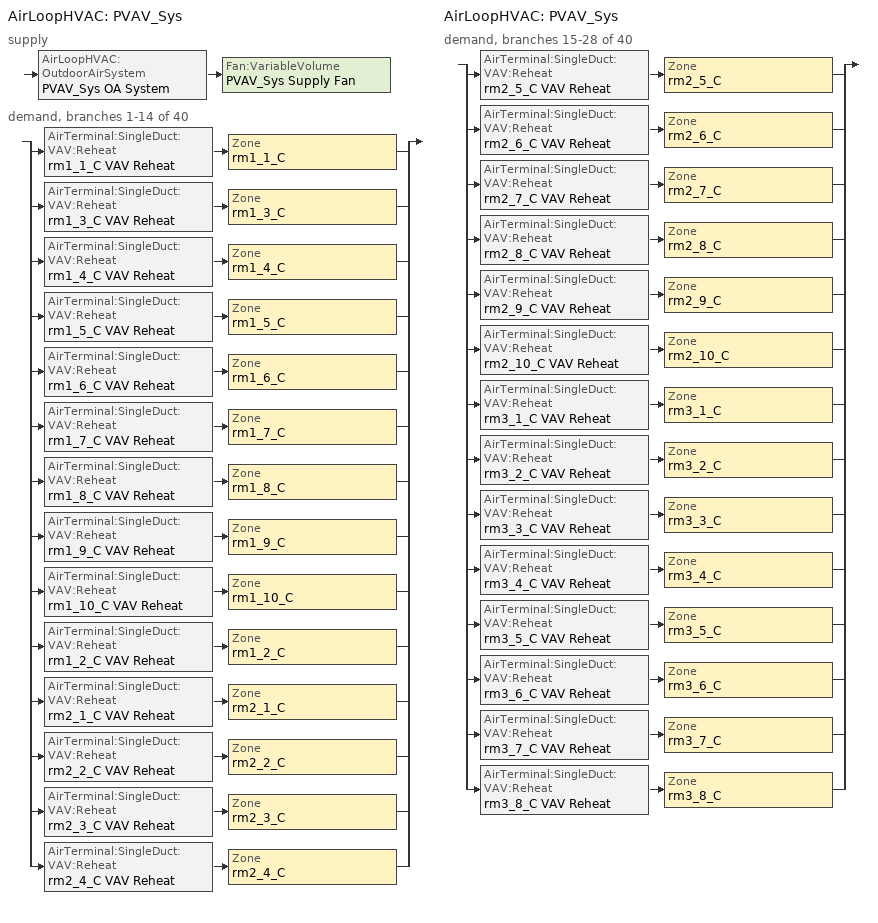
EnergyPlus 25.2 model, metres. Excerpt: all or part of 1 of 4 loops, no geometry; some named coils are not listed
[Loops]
AirLoopHVAC 'PVAV_Sys'
 supply: AirLoopHVAC:OutdoorAirSystem 'PVAV_Sys OA System' > Fan:VariableVolume 'PVAV_Sys Supply Fan'
 demand, branches 1-14 of 40: split
  | AirTerminal:SingleDuct:VAV:Reheat 'rm1_1_C VAV Reheat' > Zone 'rm1_1_C'
  | AirTerminal:SingleDuct:VAV:Reheat 'rm1_3_C VAV Reheat' > Zone 'rm1_3_C'
  | AirTerminal:SingleDuct:VAV:Reheat 'rm1_4_C VAV Reheat' > Zone 'rm1_4_C'
  | AirTerminal:SingleDuct:VAV:Reheat 'rm1_5_C VAV Reheat' > Zone 'rm1_5_C'
  | AirTerminal:SingleDuct:VAV:Reheat 'rm1_6_C VAV Reheat' > Zone 'rm1_6_C'
  | AirTerminal:SingleDuct:VAV:Reheat 'rm1_7_C VAV Reheat' > Zone 'rm1_7_C'
  | AirTerminal:SingleDuct:VAV:Reheat 'rm1_8_C VAV Reheat' > Zone 'rm1_8_C'
  | AirTerminal:SingleDuct:VAV:Reheat 'rm1_9_C VAV Reheat' > Zone 'rm1_9_C'
  | AirTerminal:SingleDuct:VAV:Reheat 'rm1_10_C VAV Reheat' > Zone 'rm1_10_C'
  | AirTerminal:SingleDuct:VAV:Reheat 'rm1_2_C VAV Reheat' > Zone 'rm1_2_C'
  | AirTerminal:SingleDuct:VAV:Reheat 'rm2_1_C VAV Reheat' > Zone 'rm2_1_C'
  | AirTerminal:SingleDuct:VAV:Reheat 'rm2_2_C VAV Reheat' > Zone 'rm2_2_C'
  | AirTerminal:SingleDuct:VAV:Reheat 'rm2_3_C VAV Reheat' > Zone 'rm2_3_C'
  | AirTerminal:SingleDuct:VAV:Reheat 'rm2_4_C VAV Reheat' > Zone 'rm2_4_C'
AirLoopHVAC 'PVAV_Sys'
 demand, branches 15-28 of 40: split
  | AirTerminal:SingleDuct:VAV:Reheat 'rm2_5_C VAV Reheat' > Zone 'rm2_5_C'
  | AirTerminal:SingleDuct:VAV:Reheat 'rm2_6_C VAV Reheat' > Zone 'rm2_6_C'
  | AirTerminal:SingleDuct:VAV:Reheat 'rm2_7_C VAV Reheat' > Zone 'rm2_7_C'
  | AirTerminal:SingleDuct:VAV:Reheat 'rm2_8_C VAV Reheat' > Zone 'rm2_8_C'
  | AirTerminal:SingleDuct:VAV:Reheat 'rm2_9_C VAV Reheat' > Zone 'rm2_9_C'
  | AirTerminal:SingleDuct:VAV:Reheat 'rm2_10_C VAV Reheat' > Zone 'rm2_10_C'
  | AirTerminal:SingleDuct:VAV:Reheat 'rm3_1_C VAV Reheat' > Zone 'rm3_1_C'
  | AirTerminal:SingleDuct:VAV:Reheat 'rm3_2_C VAV Reheat' > Zone 'rm3_2_C'
  | AirTerminal:SingleDuct:VAV:Reheat 'rm3_3_C VAV Reheat' > Zone 'rm3_3_C'
  | AirTerminal:SingleDuct:VAV:Reheat 'rm3_4_C VAV Reheat' > Zone 'rm3_4_C'
  | AirTerminal:SingleDuct:VAV:Reheat 'rm3_5_C VAV Reheat' > Zone 'rm3_5_C'
  | AirTerminal:SingleDuct:VAV:Reheat 'rm3_6_C VAV Reheat' > Zone 'rm3_6_C'
  | AirTerminal:SingleDuct:VAV:Reheat 'rm3_7_C VAV Reheat' > Zone 'rm3_7_C'
  | AirTerminal:SingleDuct:VAV:Reheat 'rm3_8_C VAV Reheat' > Zone 'rm3_8_C'
[ZoneControl:Thermostat] Control Type Schedule=Zone-Control-Type-Sched
Name | Zone or ZoneList | Control 1
rm1_1_C Thermostat | rm1_1_C | rm1_1_C DualSPSched
rm1_3_C Thermostat | rm1_3_C | rm1_3_C DualSPSched
rm1_4_C Thermostat | rm1_4_C | rm1_4_C DualSPSched
rm1_5_C Thermostat | rm1_5_C | rm1_5_C DualSPSched
rm1_6_C Thermostat | rm1_6_C | rm1_6_C DualSPSched
rm1_7_C Thermostat | rm1_7_C | rm1_7_C DualSPSched
rm1_8_C Thermostat | rm1_8_C | rm1_8_C DualSPSched
rm1_9_C Thermostat | rm1_9_C | rm1_9_C DualSPSched
rm1_10_C Thermostat | rm1_10_C | rm1_10_C DualSPSched
rm1_2_C Thermostat | rm1_2_C | rm1_2_C DualSPSched
rm2_1_C Thermostat | rm2_1_C | rm2_1_C DualSPSched
rm2_2_C Thermostat | rm2_2_C | rm2_2_C DualSPSched
rm2_3_C Thermostat | rm2_3_C | rm2_3_C DualSPSched
rm2_4_C Thermostat | rm2_4_C | rm2_4_C DualSPSched
rm2_5_C Thermostat | rm2_5_C | rm2_5_C DualSPSched
rm2_6_C Thermostat | rm2_6_C | rm2_6_C DualSPSched
rm2_7_C Thermostat | rm2_7_C | rm2_7_C DualSPSched
rm2_8_C Thermostat | rm2_8_C | rm2_8_C DualSPSched
rm2_9_C Thermostat | rm2_9_C | rm2_9_C DualSPSched
rm2_10_C Thermostat | rm2_10_C | rm2_10_C DualSPSched
rm3_1_C Thermostat | rm3_1_C | rm3_1_C DualSPSched
rm3_2_C Thermostat | rm3_2_C | rm3_2_C DualSPSched
rm3_3_C Thermostat | rm3_3_C | rm3_3_C DualSPSched
rm3_4_C Thermostat | rm3_4_C | rm3_4_C DualSPSched
rm3_5_C Thermostat | rm3_5_C | rm3_5_C DualSPSched
rm3_6_C Thermostat | rm3_6_C | rm3_6_C DualSPSched
rm3_7_C Thermostat | rm3_7_C | rm3_7_C DualSPSched
rm3_8_C Thermostat | rm3_8_C | rm3_8_C DualSPSched
[ThermostatSetpoint:DualSetpoint] Heating Setpoint Temperature Schedule=OffHtT; Cooling Setpoint Temperature Schedule=OffClT
rm1_1_C DualSPSched; rm1_3_C DualSPSched; rm1_4_C DualSPSched; rm1_5_C DualSPSched; rm1_6_C DualSPSched; rm1_7_C DualSPSched; rm1_8_C DualSPSched; rm1_9_C DualSPSched; rm1_10_C DualSPSched; rm1_2_C DualSPSched; rm2_1_C DualSPSched; rm2_2_C DualSPSched; rm2_3_C DualSPSched; rm2_4_C DualSPSched; rm2_5_C DualSPSched; rm2_6_C DualSPSched; rm2_7_C DualSPSched; rm2_8_C DualSPSched; rm2_9_C DualSPSched; rm2_10_C DualSPSched; rm3_1_C DualSPSched; rm3_2_C DualSPSched; rm3_3_C DualSPSched; rm3_4_C DualSPSched; rm3_5_C DualSPSched; rm3_6_C DualSPSched; rm3_7_C DualSPSched; rm3_8_C DualSPSched
[Sizing:Zone] Zone Cooling Design Supply Air Temperature Input Method=SupplyAirTemperature; Zone Cooling Design Supply Air Temperature {C}=14; Zone Heating Design Supply Air Temperature Input Method=SupplyAirTemperature; Zone Heating Design Supply Air Temperature {C}=50; Zone Cooling Design Supply Air Humidity Ratio {kgWater/kgDryAir}=0.008; Zone Heating Design Supply Air Humidity Ratio {kgWater/kgDryAir}=0.008; Zone Heating Sizing Factor=0; Zone Cooling Sizing Factor=0; Cooling Design Air Flow Method=DesignDay; Cooling Design Air Flow Rate {m3/s}=0; Heating Design Air Flow Method=DesignDay; Heating Design Air Flow Rate {m3/s}=0
Name | Design Specification Outdoor Air Object
rm1_1_C | SZ DSOA rm1_1_C
rm1_3_C | SZ DSOA rm1_3_C
rm1_4_C | SZ DSOA rm1_4_C
rm1_5_C | SZ DSOA rm1_5_C
rm1_6_C | SZ DSOA rm1_6_C
rm1_7_C | SZ DSOA rm1_7_C
rm1_8_C | SZ DSOA rm1_8_C
rm1_9_C | SZ DSOA rm1_9_C
rm1_10_C | SZ DSOA rm1_10_C
rm1_2_C | SZ DSOA rm1_2_C
rm2_1_C | SZ DSOA rm2_1_C
rm2_2_C | SZ DSOA rm2_2_C
rm2_3_C | SZ DSOA rm2_3_C
rm2_4_C | SZ DSOA rm2_4_C
rm2_5_C | SZ DSOA rm2_5_C
rm2_6_C | SZ DSOA rm2_6_C
rm2_7_C | SZ DSOA rm2_7_C
rm2_8_C | SZ DSOA rm2_8_C
rm2_9_C | SZ DSOA rm2_9_C
rm2_10_C | SZ DSOA rm2_10_C
rm3_1_C | SZ DSOA rm3_1_C
rm3_2_C | SZ DSOA rm3_2_C
rm3_3_C | SZ DSOA rm3_3_C
rm3_4_C | SZ DSOA rm3_4_C
rm3_5_C | SZ DSOA rm3_5_C
rm3_6_C | SZ DSOA rm3_6_C
rm3_7_C | SZ DSOA rm3_7_C
rm3_8_C | SZ DSOA rm3_8_C
[DesignSpecification:OutdoorAir] Outdoor Air Method=Flow/Zone; Outdoor Air Flow per Person {m3/s-person}=0; Outdoor Air Flow per Zone Floor Area {m3/s-m2}=0; Outdoor Air Flow per Zone {m3/s}=0.0308911
SZ DSOA rm1_1_C; SZ DSOA rm1_3_C; SZ DSOA rm1_4_C; SZ DSOA rm1_5_C; SZ DSOA rm1_6_C; SZ DSOA rm1_7_C; SZ DSOA rm1_8_C; SZ DSOA rm1_9_C; SZ DSOA rm1_10_C; SZ DSOA rm1_2_C; SZ DSOA rm2_1_C; SZ DSOA rm2_2_C; SZ DSOA rm2_3_C; SZ DSOA rm2_4_C; SZ DSOA rm2_5_C; SZ DSOA rm2_6_C; SZ DSOA rm2_7_C; SZ DSOA rm2_8_C; SZ DSOA rm2_9_C; SZ DSOA rm2_10_C; SZ DSOA rm3_1_C; SZ DSOA rm3_2_C; SZ DSOA rm3_3_C; SZ DSOA rm3_4_C; SZ DSOA rm3_5_C; SZ DSOA rm3_6_C; SZ DSOA rm3_7_C; SZ DSOA rm3_8_C
[Zone equipment]
rm1_1_C: rm1_1_C VAV Reheat
rm1_3_C: rm1_3_C VAV Reheat
rm1_4_C: rm1_4_C VAV Reheat
rm1_5_C: rm1_5_C VAV Reheat
rm1_6_C: rm1_6_C VAV Reheat
rm1_7_C: rm1_7_C VAV Reheat
rm1_8_C: rm1_8_C VAV Reheat
rm1_9_C: rm1_9_C VAV Reheat
rm1_10_C: rm1_10_C VAV Reheat
rm1_2_C: rm1_2_C VAV Reheat
rm2_1_C: rm2_1_C VAV Reheat
rm2_2_C: rm2_2_C VAV Reheat
rm2_3_C: rm2_3_C VAV Reheat
rm2_4_C: rm2_4_C VAV Reheat
rm2_5_C: rm2_5_C VAV Reheat
rm2_6_C: rm2_6_C VAV Reheat
rm2_7_C: rm2_7_C VAV Reheat
rm2_8_C: rm2_8_C VAV Reheat
rm2_9_C: rm2_9_C VAV Reheat
rm2_10_C: rm2_10_C VAV Reheat
rm3_1_C: rm3_1_C VAV Reheat
rm3_2_C: rm3_2_C VAV Reheat
rm3_3_C: rm3_3_C VAV Reheat
rm3_4_C: rm3_4_C VAV Reheat
rm3_5_C: rm3_5_C VAV Reheat
rm3_6_C: rm3_6_C VAV Reheat
rm3_7_C: rm3_7_C VAV Reheat
rm3_8_C: rm3_8_C VAV Reheat
[AirTerminal:SingleDuct:VAV:Reheat] Availability Schedule=OffFan; Maximum Air Flow Rate {m3/s}=autosize; Zone Minimum Air Flow Input Method=Constant; Constant Minimum Air Flow Fraction=0.3; Maximum Hot Water or Steam Flow Rate {m3/s}=autosize; Minimum Hot Water or Steam Flow Rate {m3/s}=0; Convergence Tolerance=0.001; Damper Heating Action=Reverse
Name | Reheat Coil
rm1_1_C VAV Reheat | rm1_1_C Reheat Coil
rm1_3_C VAV Reheat | rm1_3_C Reheat Coil
rm1_4_C VAV Reheat | rm1_4_C Reheat Coil
rm1_5_C VAV Reheat | rm1_5_C Reheat Coil
rm1_6_C VAV Reheat | rm1_6_C Reheat Coil
rm1_7_C VAV Reheat | rm1_7_C Reheat Coil
rm1_8_C VAV Reheat | rm1_8_C Reheat Coil
rm1_9_C VAV Reheat | rm1_9_C Reheat Coil
rm1_10_C VAV Reheat | rm1_10_C Reheat Coil
rm1_2_C VAV Reheat | rm1_2_C Reheat Coil
rm2_1_C VAV Reheat | rm2_1_C Reheat Coil
rm2_2_C VAV Reheat | rm2_2_C Reheat Coil
rm2_3_C VAV Reheat | rm2_3_C Reheat Coil
rm2_4_C VAV Reheat | rm2_4_C Reheat Coil
rm2_5_C VAV Reheat | rm2_5_C Reheat Coil
rm2_6_C VAV Reheat | rm2_6_C Reheat Coil
rm2_7_C VAV Reheat | rm2_7_C Reheat Coil
rm2_8_C VAV Reheat | rm2_8_C Reheat Coil
rm2_9_C VAV Reheat | rm2_9_C Reheat Coil
rm2_10_C VAV Reheat | rm2_10_C Reheat Coil
rm3_1_C VAV Reheat | rm3_1_C Reheat Coil
rm3_2_C VAV Reheat | rm3_2_C Reheat Coil
rm3_3_C VAV Reheat | rm3_3_C Reheat Coil
rm3_4_C VAV Reheat | rm3_4_C Reheat Coil
rm3_5_C VAV Reheat | rm3_5_C Reheat Coil
rm3_6_C VAV Reheat | rm3_6_C Reheat Coil
rm3_7_C VAV Reheat | rm3_7_C Reheat Coil
rm3_8_C VAV Reheat | rm3_8_C Reheat Coil
[Sizing:System]
PVAV_Sys: Type of Load to Size On=Sensible; Design Outdoor Air Flow Rate {m3/s}=autosize; Central Heating Maximum System Air Flow Ratio=0.3; Preheat Design Temperature {C}=7; Preheat Design Humidity Ratio {kgWater/kgDryAir}=.008; Precool Design Temperature {C}=11; Precool Design Humidity Ratio {kgWater/kgDryAir}=.008; Central Cooling Design Supply Air Temperature {C}=12.77779; Central Heating Design Supply Air Temperature {C}=12.77779; Type of Zone Sum to Use=NonCoincident; 100% Outdoor Air in Cooling=No; 100% Outdoor Air in Heating=No; Central Cooling Design Supply Air Humidity Ratio {kgWater/kgDryAir}=0.008; Central Heating Design Supply Air Humidity Ratio {kgWater/kgDryAir}=0.01; Cooling Supply Air Flow Rate Method=Flow/System; Cooling Supply Air Flow Rate {m3/s}=54.29961; Heating Supply Air Flow Rate Method=Flow/System; Heating Supply Air Flow Rate {m3/s}=54.29961; System Outdoor Air Method=ZoneSum; Zone Maximum Outdoor Air Fraction=1; Cooling Design Capacity Method=CoolingDesignCapacity; Cooling Design Capacity {W}=autosize; Heating Design Capacity Method=HeatingDesignCapacity; Heating Design Capacity {W}=autosize; Central Cooling Capacity Control Method=OnOff
[AirLoopHVAC]
PVAV_Sys: Design Supply Air Flow Rate {m3/s}=autosize
[AvailabilityManager:Scheduled]
PVAV_Sys Availability 1: Schedule=OffFan
[SetpointManager:Scheduled]
PVAV_Sys Setpoint Manager 1: Control Variable=Temperature; Schedule=ConstSetSchedPVAV_Sys; Setpoint Node or NodeList=PVAV_Sys Sup Air Temp Nodes
[SetpointManager:MixedAir]
PVAV_Sys Setpoint Manager 2: Control Variable=Temperature; Setpoint Node or NodeList=PVAV_Sys Supply Fan Upstream Nodes
[Controller:WaterCoil]
PVAV_Sys Cooling Coil Controller: Control Variable=Temperature; Action=REVERSE; Actuator Variable=FLOW; Controller Convergence Tolerance {deltaC}=autosize; Maximum Actuated Flow {m3/s}=0.0443846; Minimum Actuated Flow {m3/s}=0
[Fan:VariableVolume]
PVAV_Sys Supply Fan: Availability Schedule=OffFan; Fan Total Efficiency=0.6; Pressure Rise {Pa}=1346.487; Maximum Flow Rate {m3/s}=autosize; Fan Power Minimum Flow Rate Input Method=Fraction; Fan Power Minimum Flow Fraction=0.25; Motor Efficiency=0.9; Motor In Airstream Fraction=1; Fan Power Coefficient 1=0.05; Fan Power Coefficient 2=0.05; Fan Power Coefficient 3=0.05; Fan Power Coefficient 4=0.1; Fan Power Coefficient 5=0.05
[Controller:OutdoorAir]
PVAV_Sys OA Controller: Minimum Outdoor Air Flow Rate {m3/s}=autosize; Maximum Outdoor Air Flow Rate {m3/s}=autosize; Economizer Control Type=NoEconomizer; Economizer Control Action Type=ModulateFlow; Lockout Type=NoLockout; Minimum Limit Type=FixedMinimum
[WaterHeater:Mixed]
DHW@PA0: Tank Volume {m3}=0.136275; Setpoint Temperature Schedule=DHW-SUPPLY-T_43.33337; Deadband Temperature Difference {deltaC}=0; Maximum Temperature Limit {C}=82; Heater Control Type=Modulate; Heater Maximum Capacity {W}=5102.891; Heater Minimum Capacity {W}=0; Heater Fuel Type=NaturalGas; Heater Thermal Efficiency=0.719425; Part Load Factor Curve=DHW_curve_0.900093; Off Cycle Parasitic Fuel Consumption Rate {W}=0; Off Cycle Parasitic Fuel Type=NaturalGas; Off Cycle Parasitic Heat Fraction to Tank=0; On Cycle Parasitic Fuel Consumption Rate {W}=0; On Cycle Parasitic Fuel Type=NaturalGas; On Cycle Parasitic Heat Fraction to Tank=0; Ambient Temperature Indicator=Schedule; Ambient Temperature Schedule=groundTempSch; Off Cycle Loss Coefficient to Ambient Temperature {W/K}=4.75212; Off Cycle Loss Fraction to Zone=0; On Cycle Loss Coefficient to Ambient Temperature {W/K}=4.75212; On Cycle Loss Fraction to Zone=0; Peak Use Flow Rate {m3/s}=6.3091e-05; Use Flow Rate Fraction Schedule=OffDHW; Cold Water Supply Temperature Schedule=groundTempSch; Use Side Effectiveness=1; Source Side Effectiveness=1
[Schedule:Compact]
Zone-Control-Type-Sched: Through: 12/31, For: AllDays, Until: 24:00, 4
OffFan: Through: 12/31, For: Sundays Holidays, Until: 24:00, 0, For: Weekdays WinterDesignDay SummerDesignDay, Until:  6:00, 0, Until: 22:00, 1, Until: 24:00, 0, For: Saturdays, Until:  6:00, 0, Until: 18:00, 1, Until: 24:00, 0
OffClT: Through: 12/31, For: Sundays Holidays, Until: 24:00, 37.22225, For: Weekdays WinterDesignDay SummerDesignDay, Until:  6:00, 37.22225, Until: 22:00, 23.88891, Until: 24:00, 37.22225, For: Saturdays, Until:  6:00, 37.22225, Until: 18:00, 23.88891, Until: 24:00, 37.22225
OffHtT: Through: 12/31, For: Sundays Holidays, Until: 24:00, 12.77779, For: Weekdays WinterDesignDay SummerDesignDay, Until:  6:00, 12.77779, Until: 22:00, 21.11113, Until: 24:00, 12.77779, For: Saturdays, Until:  6:00, 12.77779, Until: 18:00, 21.11113, Until: 24:00, 12.77779
ConstSetSchedPVAV_Sys: Through: 12/31, For: AllDays, Until: 24:00, 12.77779
DHW-SUPPLY-T_43.33337: Through: 12/31, For: AllDays, Until: 24:00, 43.33337
groundTempSch: Through: 1/31, For: AllDays, Until: 24:00, 12.72223, Through: 2/28, For: AllDays, Until: 24:00, 11.55558, Through: 3/31, For: AllDays, Until: 24:00, 11.44446, Through: 4/30, For: AllDays, Until: 24:00, 12.00001, Through: 5/31, For: AllDays, Until: 24:00, 14.22224, Through: 6/30, For: AllDays, Until: 24:00, 16.44446, Through: 7/31, For: AllDays, Until: 24:00, 18.38891, Through: 8/31, For: AllDays, Until: 24:00, 19.61114, Through: 9/30, For: AllDays, Until: 24:00, 19.72226, Through: 10/31, For: AllDays, Until: 24:00, 18.72223, Through: 11/30, For: AllDays, Until: 24:00, 16.83336, Through: 12/31, For: AllDays, Until: 24:00, 14.66667
OffDHW: Through: 12/31, For: Sundays Holidays, Until: 13:00, 0.05, Until: 14:00, 0.1, Until: 24:00, 0.05, For: Weekdays WinterDesignDay SummerDesignDay, Until:  5:00, 0.05, Until:  6:00, 0.1, Until:  7:00, 0.05, Until:  8:00, 0.2, Until:  9:00, 0.35, Until: 11:00, 0.4, Until: 12:00, 0.45, Until: 13:00, 0.6, Until: 14:00, 0.55, Until: 16:00, 0.35, Until: 17:00, 0.45, Until: 18:00, 0.25, Until: 19:00, 0.2, Until: 21:00, 0.15, Until: 22:00, 0.1, Until: 24:00, 0.05, For: Saturdays, Until:  6:00, 0, Until:  7:00, 0.05, Until:  8:00, 0.1, Until:  9:00, 0.15, Until: 11:00, 0.2, Until: 12:00, 0.25, Until: 14:00, 0.2, Until: 15:00, 0.15, Until: 16:00, 0.1, Until: 17:00, 0.15, Until: 18:00, 0.05, Until: 24:00, 0
[Curve:Cubic]
DHW_curve_0.900093: Coefficient1 Constant=0.900093; Coefficient2 x=0.099907; Coefficient3 x**2=0; Coefficient4 x**3=0; Minimum Value of x=0.01; Maximum Value of x=1
